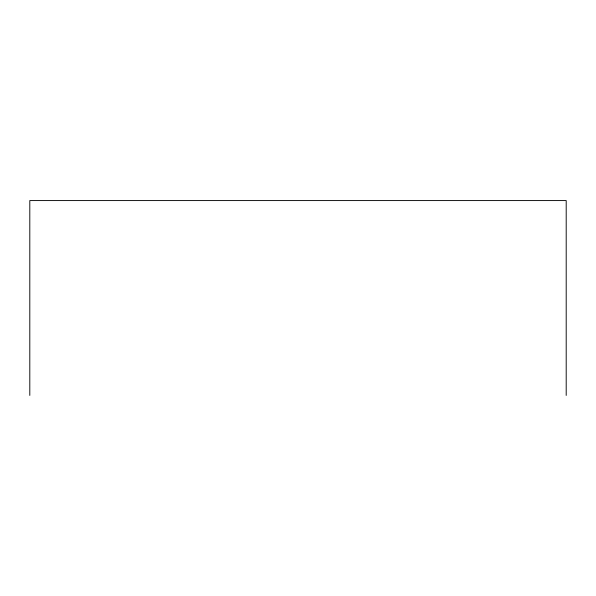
<?xml version="1.0" encoding="UTF-8"?>
<svg xmlns="http://www.w3.org/2000/svg" width="596" height="596" viewBox="0 0 596 596"><rect width="100%" height="100%" fill="white"/><g stroke="black" fill="none" stroke-linecap="round" stroke-linejoin="round"><path stroke-width="0.89" d="M566.2 395.424L566.2 200.576L29.8 200.576L29.8 395.424"/></g></svg>
